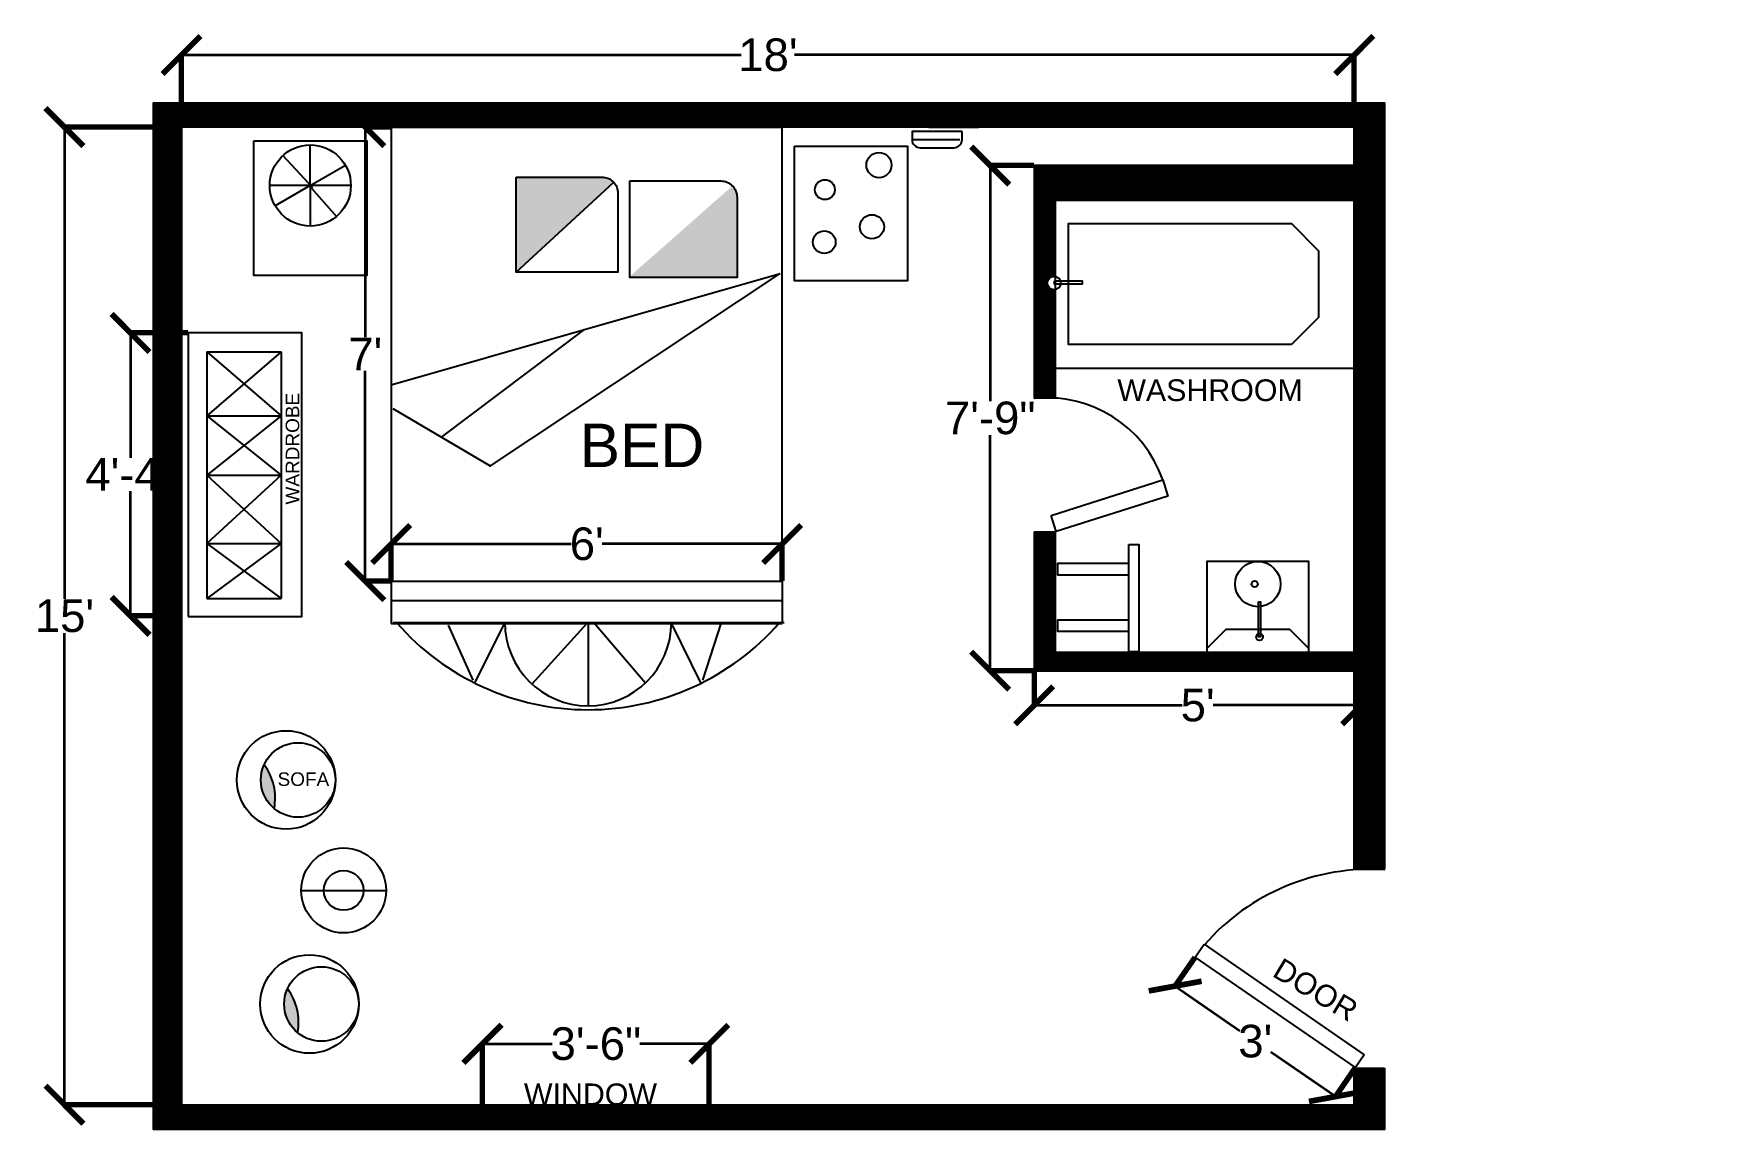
# Model space of a CAD drawing. Header units: feet. Extents: x -12 to 297, y 13 to 215.
import ezdxf

# ---------------------------------------------------------------- set-up
doc = ezdxf.new("R2010")
doc.units = ezdxf.units.FT
doc.header["$MEASUREMENT"] = 0
for name, color, linetype in [('BED', 6, 'Continuous'), ('DIMENTION', 2, 'Continuous'), ('FURNITURE', 4, 'Continuous'), ('Layer2', 5, 'Continuous')]:
    doc.layers.add(name, color=color, linetype=linetype)
doc.layers.add('TEXT', color=40, linetype='Continuous', plot=False)
doc.styles.get("Standard").update_dxf_attribs({"font": 'arial.ttf'})
doc.dimstyles.get("Standard").update_dxf_attribs({"dimscale": 0, "dimtxt": 6, "dimasz": 7, "dimexe": 0.18, "dimexo": 0.0625, "dimgap": 0.09, "dimtad": 0, "dimtih": 1, "dimtoh": 1, "dimdec": 0, "dimzin": 0, "dimdsep": 46, "dimlunit": 4, "dimtxsty": 'Standard', "dimblk": 'ARCHTICK', "dimcen": 0.09, "dimclrd": 2, "dimclre": 1, "dimadec": 0, "dimazin": 0, "dimtfac": 1, "dimtdec": 0, "dimtofl": 0, "dimtmove": 0, "dimatfit": 3, "dimldrblk": 'ARCHTICK', "dimfxl": 1, "dimtolj": 1, "dimtzin": 0, "dimlwd": 35, "dimlwe": 70, "dimarcsym": 0})

# ---------------------------------------------------------------- blocks, each defined once
blk = doc.blocks.new('_ArchTick')
at = {"color": 0, "linetype": 'ByBlock', "const_width": 0.15}
blk.add_lwpolyline([(-0.5, -0.5), (0.5, 0.5)], dxfattribs=at)
blk = doc.blocks.new('*D2')
at = {"layer": 'Defpoints', "color": 0, "transparency": 16777216}
for p in [(14.99, 197.42), (-6.57, 17.42), (14.99, 17.42)]:
    blk.add_point(p, dxfattribs=at)
at = {"layer": 'FURNITURE', "color": 1, "lineweight": 70, "transparency": 16777216}
for p, q in [((14.93, 197.42), (-6.75, 197.42)), ((14.93, 17.42), (-6.75, 17.42))]:
    blk.add_line(p, q, dxfattribs=at)
at = {"layer": 'FURNITURE', "color": 2, "lineweight": 35, "transparency": 16777216}
for p, q in [((-6.57, 197.42), (-6.57, 110.57)), ((-6.57, 17.42), (-6.57, 104.26))]:
    blk.add_line(p, q, dxfattribs=at)
at = {"layer": 'FURNITURE', "color": 2, "lineweight": 35, "transparency": 16777216, "xscale": 7, "yscale": 7, "zscale": 7}
for p, rotation in [((-6.57, 197.42), 90), ((-6.57, 17.42), 270)]:
    blk.add_blockref('_ArchTick', p, dxfattribs=dict(at, rotation=rotation))
at = {"layer": 'FURNITURE', "color": 0, "transparency": 16777216, "insert": (-6.57, 107.42), "char_height": 6, "attachment_point": 5}
blk.add_mtext("\\A1;15'", dxfattribs=at)
blk = doc.blocks.new('*D5')
at = {"layer": 'Defpoints', "color": 0, "transparency": 16777216}
for p in [(201.68, 44.61), (198, 39.27), (231.18, 24.26)]:
    blk.add_point(p, dxfattribs=at)
at = {"layer": 'FURNITURE', "color": 1, "lineweight": 70, "transparency": 16777216}
for p, q in [((201.64, 44.56), (197.89, 39.12)), ((231.14, 24.21), (227.39, 18.77))]:
    blk.add_line(p, q, dxfattribs=at)
at = {"layer": 'FURNITURE', "color": 2, "lineweight": 35, "transparency": 16777216}
for p, q in [((198, 39.27), (209.9, 31.06)), ((227.5, 18.92), (215.59, 27.13))]:
    blk.add_line(p, q, dxfattribs=at)
at = {"layer": 'FURNITURE', "color": 2, "lineweight": 35, "transparency": 16777216, "xscale": 7, "yscale": 7, "zscale": 7}
for p, rotation in [((198, 39.27), 145.3995211856123), ((227.5, 18.92), 325.3995211856123)]:
    blk.add_blockref('_ArchTick', p, dxfattribs=dict(at, rotation=rotation))
at = {"layer": 'FURNITURE', "color": 0, "transparency": 16777216, "insert": (212.75, 29.1), "char_height": 6, "attachment_point": 5}
blk.add_mtext("\\A1;3'", dxfattribs=at)
blk = doc.blocks.new('*D6')
at = {"layer": 'Defpoints', "color": 0, "transparency": 16777216}
for p in [(16.21, 159.52), (5.61, 107.42), (14.99, 107.42)]:
    blk.add_point(p, dxfattribs=at)
at = {"layer": 'FURNITURE', "color": 1, "lineweight": 70, "transparency": 16777216}
for p, q in [((16.15, 159.52), (5.43, 159.52)), ((14.93, 107.42), (5.43, 107.42))]:
    blk.add_line(p, q, dxfattribs=at)
at = {"layer": 'FURNITURE', "color": 2, "lineweight": 35, "transparency": 16777216}
for p, q in [((5.61, 159.52), (5.61, 136.56)), ((5.61, 107.42), (5.61, 130.38))]:
    blk.add_line(p, q, dxfattribs=at)
at = {"layer": 'FURNITURE', "color": 2, "lineweight": 35, "transparency": 16777216, "xscale": 7, "yscale": 7, "zscale": 7}
for p, rotation in [((5.61, 159.52), 90), ((5.61, 107.42), 270)]:
    blk.add_blockref('_ArchTick', p, dxfattribs=dict(at, rotation=rotation))
at = {"layer": 'FURNITURE', "color": 0, "transparency": 16777216, "insert": (5.61, 133.47), "char_height": 6, "attachment_point": 5}
blk.add_mtext('\\A1;4\'-4"', dxfattribs=at)
blk = doc.blocks.new('*D7')
at = {"layer": 'Defpoints', "color": 0, "transparency": 16777216}
for p in [(112.19, 28.64), (70.42, 17.4), (112.19, 17.4)]:
    blk.add_point(p, dxfattribs=at)
at = {"layer": 'FURNITURE', "color": 1, "lineweight": 70, "transparency": 16777216}
for p, q in [((70.42, 17.46), (70.42, 28.82)), ((112.19, 17.46), (112.19, 28.82))]:
    blk.add_line(p, q, dxfattribs=at)
at = {"layer": 'FURNITURE', "color": 2, "lineweight": 35, "transparency": 16777216}
for p, q in [((70.42, 28.64), (83.24, 28.64)), ((112.19, 28.64), (99.37, 28.64))]:
    blk.add_line(p, q, dxfattribs=at)
at = {"layer": 'FURNITURE', "color": 2, "lineweight": 35, "transparency": 16777216, "xscale": 7, "yscale": 7, "zscale": 7, "rotation": 180}
blk.add_blockref('_ArchTick', (70.42, 28.64), dxfattribs=at)
at = {"layer": 'FURNITURE', "color": 2, "lineweight": 35, "transparency": 16777216, "xscale": 7, "yscale": 7, "zscale": 7}
blk.add_blockref('_ArchTick', (112.19, 28.64), dxfattribs=at)
at = {"layer": 'FURNITURE', "color": 0, "transparency": 16777216, "insert": (91.3, 28.64), "char_height": 6, "attachment_point": 5}
blk.add_mtext('\\A1;3\'-6"', dxfattribs=at)
blk = doc.blocks.new('*D8')
at = {"layer": 'Defpoints', "color": 0, "transparency": 16777216}
for p in [(53.62, 197.42), (48.83, 113.84), (53.62, 113.84)]:
    blk.add_point(p, dxfattribs=at)
at = {"layer": 'FURNITURE', "color": 1, "lineweight": 70, "transparency": 16777216}
for p, q in [((53.56, 197.42), (48.65, 197.42)), ((53.56, 113.84), (48.65, 113.84))]:
    blk.add_line(p, q, dxfattribs=at)
at = {"layer": 'FURNITURE', "color": 2, "lineweight": 35, "transparency": 16777216}
for p, q in [((48.83, 197.42), (48.83, 158.72)), ((48.83, 113.84), (48.83, 152.54))]:
    blk.add_line(p, q, dxfattribs=at)
at = {"layer": 'FURNITURE', "color": 2, "lineweight": 35, "transparency": 16777216, "xscale": 7, "yscale": 7, "zscale": 7}
for p, rotation in [((48.83, 197.42), 90), ((48.83, 113.84), 270)]:
    blk.add_blockref('_ArchTick', p, dxfattribs=dict(at, rotation=rotation))
at = {"layer": 'FURNITURE', "color": 0, "transparency": 16777216, "insert": (48.83, 155.63), "char_height": 6, "attachment_point": 5}
blk.add_mtext("\\A1;7'", dxfattribs=at)
blk = doc.blocks.new('*D9')
at = {"layer": 'Defpoints', "color": 0, "transparency": 16777216}
for p in [(53.62, 120.67), (53.62, 113.84), (125.62, 113.84)]:
    blk.add_point(p, dxfattribs=at)
at = {"layer": 'FURNITURE', "color": 1, "lineweight": 70, "transparency": 16777216}
for p, q in [((53.62, 113.91), (53.62, 120.85)), ((125.62, 113.91), (125.62, 120.85))]:
    blk.add_line(p, q, dxfattribs=at)
at = {"layer": 'FURNITURE', "color": 2, "lineweight": 35, "transparency": 16777216}
for p, q in [((53.62, 120.67), (86.75, 120.67)), ((125.62, 120.67), (92.49, 120.67))]:
    blk.add_line(p, q, dxfattribs=at)
at = {"layer": 'FURNITURE', "color": 2, "lineweight": 35, "transparency": 16777216, "xscale": 7, "yscale": 7, "zscale": 7, "rotation": 180}
blk.add_blockref('_ArchTick', (53.62, 120.67), dxfattribs=at)
at = {"layer": 'FURNITURE', "color": 2, "lineweight": 35, "transparency": 16777216, "xscale": 7, "yscale": 7, "zscale": 7}
blk.add_blockref('_ArchTick', (125.62, 120.67), dxfattribs=at)
at = {"layer": 'FURNITURE', "color": 0, "transparency": 16777216, "insert": (89.62, 120.67), "char_height": 6, "attachment_point": 5}
blk.add_mtext("\\A1;6'", dxfattribs=at)
blk = doc.blocks.new('*D10')
at = {"layer": 'Defpoints', "color": 0, "transparency": 16777216}
for p in [(230.99, 210.7), (14.99, 197.42), (230.99, 197.42)]:
    blk.add_point(p, dxfattribs=at)
at = {"layer": 'FURNITURE', "color": 1, "lineweight": 70, "transparency": 16777216}
for p, q in [((14.99, 197.48), (14.99, 210.88)), ((230.99, 197.48), (230.99, 210.88))]:
    blk.add_line(p, q, dxfattribs=at)
at = {"layer": 'FURNITURE', "color": 2, "lineweight": 35, "transparency": 16777216}
for p, q in [((14.99, 210.7), (118.09, 210.7)), ((230.99, 210.7), (127.89, 210.7))]:
    blk.add_line(p, q, dxfattribs=at)
at = {"layer": 'FURNITURE', "color": 2, "lineweight": 35, "transparency": 16777216, "xscale": 7, "yscale": 7, "zscale": 7, "rotation": 180}
blk.add_blockref('_ArchTick', (14.99, 210.7), dxfattribs=at)
at = {"layer": 'FURNITURE', "color": 2, "lineweight": 35, "transparency": 16777216, "xscale": 7, "yscale": 7, "zscale": 7}
blk.add_blockref('_ArchTick', (230.99, 210.7), dxfattribs=at)
at = {"layer": 'FURNITURE', "color": 0, "transparency": 16777216, "insert": (122.99, 210.7), "char_height": 6, "attachment_point": 5}
blk.add_mtext("\\A1;18'", dxfattribs=at)
blk = doc.blocks.new('*D11')
at = {"layer": 'Defpoints', "color": 0, "transparency": 16777216}
for p in [(172.04, 97.34), (232.24, 97.34), (232.24, 90.97)]:
    blk.add_point(p, dxfattribs=at)
at = {"layer": 'FURNITURE', "color": 1, "lineweight": 70, "transparency": 16777216}
for p, q in [((172.04, 97.28), (172.04, 90.79)), ((232.24, 97.28), (232.24, 90.79))]:
    blk.add_line(p, q, dxfattribs=at)
at = {"layer": 'FURNITURE', "color": 2, "lineweight": 35, "transparency": 16777216}
for p, q in [((172.04, 90.97), (199.29, 90.97)), ((232.24, 90.97), (204.99, 90.97))]:
    blk.add_line(p, q, dxfattribs=at)
at = {"layer": 'FURNITURE', "color": 2, "lineweight": 35, "transparency": 16777216, "xscale": 7, "yscale": 7, "zscale": 7, "rotation": 180}
blk.add_blockref('_ArchTick', (172.04, 90.97), dxfattribs=at)
at = {"layer": 'FURNITURE', "color": 2, "lineweight": 35, "transparency": 16777216, "xscale": 7, "yscale": 7, "zscale": 7}
blk.add_blockref('_ArchTick', (232.24, 90.97), dxfattribs=at)
at = {"layer": 'FURNITURE', "color": 0, "transparency": 16777216, "insert": (202.14, 90.97), "char_height": 6, "attachment_point": 5}
blk.add_mtext("\\A1;5'", dxfattribs=at)
blk = doc.blocks.new('*D12')
at = {"layer": 'Defpoints', "color": 0, "transparency": 16777216}
for p in [(172.04, 190.34), (163.93, 97.34), (172.04, 97.34)]:
    blk.add_point(p, dxfattribs=at)
at = {"layer": 'FURNITURE', "color": 1, "lineweight": 70, "transparency": 16777216}
for p, q in [((171.97, 190.34), (163.75, 190.34)), ((171.97, 97.34), (163.75, 97.34))]:
    blk.add_line(p, q, dxfattribs=at)
at = {"layer": 'FURNITURE', "color": 2, "lineweight": 35, "transparency": 16777216}
for p, q in [((163.93, 190.34), (163.93, 146.99)), ((163.93, 97.34), (163.93, 140.69))]:
    blk.add_line(p, q, dxfattribs=at)
at = {"layer": 'FURNITURE', "color": 2, "lineweight": 35, "transparency": 16777216, "xscale": 7, "yscale": 7, "zscale": 7}
for p, rotation in [((163.93, 190.34), 90), ((163.93, 97.34), 270)]:
    blk.add_blockref('_ArchTick', p, dxfattribs=dict(at, rotation=rotation))
at = {"layer": 'FURNITURE', "color": 0, "transparency": 16777216, "insert": (163.93, 143.84), "char_height": 6, "attachment_point": 5}
blk.add_mtext('\\A1;7\'-9"', dxfattribs=at)

msp = doc.modelspace()

# ---------------------------------------------------------------- hatches: boundary and pattern name
at = {"layer": 'BED'}
h = msp.add_hatch(dxfattribs=at)
h.set_pattern_fill('ANGLE', color=256)
h.set_pattern_definition([(0, (0, 0), (0, 0.275), [0.2, -0.075]), (90, (0, 0), (-0.275, 2e-17), [0.2, -0.075])])
h.paths.add_polyline_path([(30.21, 80.04, 0.106395), (29.6, 77.22, 0.222297), (32.06, 71.95, 0.209829)])
h.paths.add_polyline_path([(34.51, 38.79, 0.106395), (33.9, 35.97, 0.222297), (36.36, 30.7, 0.209829)])
at = {"layer": 'FURNITURE', "true_color": 0x93278f}
h = msp.add_hatch(dxfattribs=at)
h.set_pattern_fill('ANSI31', color=217)
h.paths.add_polyline_path([(236.57, 201.87), (9.84, 201.87), (9.84, 12.89), (70.42, 12.89), (70.42, 17.42), (14.99, 17.42), (14.99, 197.42), (230.99, 197.42), (230.99, 60.82), (231.19, 60.82, -0.033211), (236.57, 60.82)])
h.paths.add_polyline_path([(-4.09, 127.19), (15.6, 127.19), (15.6, 139.56), (-4.09, 139.56)], flags=9)
at = {"layer": 'FURNITURE'}
h = msp.add_hatch(dxfattribs=at)
h.set_pattern_fill('ANSI31', color=0)
h.paths.add_polyline_path([(236.57, 201.87), (9.84, 201.87), (9.84, 12.89), (236.57, 12.89), (236.57, 24.18), (230.99, 24.18), (230.99, 17.42), (14.99, 17.42), (14.99, 197.42), (53.62, 197.42), (53.62, 198.4), (125.62, 198.4), (125.62, 197.42), (230.99, 197.42), (230.99, 60.82), (231.19, 60.82, -0.033211), (236.57, 60.82)])
at = {"layer": 'FURNITURE', "true_color": 0x4554a5}
h = msp.add_hatch(dxfattribs=at)
h.set_pattern_fill('ANSI31', color=175)
h.paths.add_polyline_path([(236.57, 201.87), (9.84, 201.87), (9.84, 12.89), (236.57, 12.89), (236.57, 24.18), (230.99, 24.18), (230.99, 17.42), (14.99, 17.42), (14.99, 197.42), (53.62, 197.42), (53.62, 198.4), (125.62, 198.4), (125.62, 197.42), (230.99, 197.42), (230.99, 60.82), (231.19, 60.82, -0.033211), (236.57, 60.82)])
at = {"layer": 'FURNITURE', "true_color": 0xf8f6b0}
h = msp.add_hatch(dxfattribs=at)
h.set_pattern_fill('ANSI31', color=51)
h.paths.add_polyline_path([(236.57, 201.87), (9.84, 201.87), (9.84, 12.89), (236.57, 12.89), (236.57, 24.18), (230.99, 24.18), (230.99, 17.42), (14.99, 17.42), (14.99, 197.42), (53.62, 197.42), (53.62, 198.4), (125.62, 198.4), (125.62, 197.42), (230.99, 197.42), (230.99, 60.82), (231.19, 60.82, -0.033211), (236.57, 60.82)])
at = {"layer": 'FURNITURE', "true_color": 0x93278f}
h = msp.add_hatch(dxfattribs=at)
h.set_pattern_fill('ANSI31', color=217)
h.paths.add_polyline_path([(236.57, 201.87), (9.84, 201.87), (9.84, 12.89), (236.57, 12.89), (236.57, 24.18), (230.99, 24.18), (230.99, 17.42), (14.99, 17.42), (14.99, 197.42), (53.62, 197.42), (53.62, 198.4), (125.62, 198.4), (125.62, 197.42), (230.99, 197.42), (230.99, 60.82), (231.19, 60.82, -0.033211), (236.57, 60.82)])
h = msp.add_hatch(dxfattribs=at)
h.set_pattern_fill('ANSI31', color=217)
h.paths.add_polyline_path([(175.91, 190.34), (172.04, 190.34), (172.04, 147.47, -0.026492), (174.42, 147.6), (175.91, 147.6), (175.91, 167.5, -0.467559), (174.46, 168.71, -0.467559), (175.91, 169.92)])
h.paths.add_polyline_path([(230.99, 190.34), (175.91, 190.34), (175.91, 183.97), (230.99, 183.97)])
h.paths.add_polyline_path([(175.91, 122.9), (172.04, 122.9), (172.04, 100.76), (175.91, 100.76)])
h.paths.add_polyline_path([(230.99, 100.76), (175.91, 100.76), (172.04, 100.76), (172.04, 97.34), (230.99, 97.34)])
at = {"layer": 'FURNITURE'}
h = msp.add_hatch(dxfattribs=at)
h.set_pattern_fill('ANGLE', color=256)
h.set_pattern_definition([(0, (-2.61796, 9.1299), (0, 0.275), [0.2, -0.075]), (90, (-2.61796, 9.1299), (-0.275, 2e-17), [0.2, -0.075])])
h.paths.add_polyline_path([(94.58, 187.26, 0.209551), (92.37, 188.23), (76.64, 188.23), (76.64, 170.74)])
h.paths.add_polyline_path([(117.3, 184.51, 0.194557), (116.46, 186.6), (97.58, 169.95), (97.58, 169.76), (117.3, 169.76)])
at = {"layer": 'FURNITURE', "true_color": 0x93278f}
h = msp.add_hatch(dxfattribs=at)
h.set_pattern_fill('ANSI31', color=217)
h.paths.add_polyline_path([(-4.09, 127.19), (15.6, 127.19), (15.6, 139.56), (-4.09, 139.56)], flags=9)

# ---------------------------------------------------------------- linework, layer by layer
msp.add_line((76.64, 170.74), (94.58, 187.26))
msp.add_circle((44.85, 56.88), 7.82)
msp.add_circle((44.85, 56.88), 7.82)
msp.add_circle((44.85, 56.88), 7.82)
msp.add_circle((44.85, 56.88), 7.82)
at = {"layer": 'BED'}
for p, q in [((19.66, 156.03), (33.33, 156.03)), ((19.66, 156.03), (19.66, 110.62)), ((19.66, 156.03), (33.33, 144.28)), ((33.33, 156.03), (19.66, 144.28)), ((33.33, 156.03), (33.33, 110.62)), ((19.66, 144.28), (33.33, 144.28)), ((19.66, 144.28), (33.33, 133.32)), ((33.33, 144.28), (19.66, 133.32)), ((19.66, 133.32), (33.33, 133.32)), ((19.66, 133.32), (33.33, 120.78)), ((33.33, 133.32), (19.66, 120.78)), ((19.66, 120.78), (33.33, 120.78)), ((19.66, 120.78), (33.33, 110.62)), ((33.33, 120.78), (19.66, 110.62)), ((172.04, 122.9), (175.91, 122.9)), ((175.91, 122.9), (175.91, 100.76)), ((19.66, 110.62), (33.33, 110.62)), ((37.04, 56.88), (52.67, 56.88))]:
    msp.add_line(p, q, dxfattribs=at)
msp.add_lwpolyline([(16.21, 107.29), (37.14, 107.29), (37.14, 159.52), (16.21, 159.52)], close=True, dxfattribs=at)
for centre, radius in [((34.25, 77.22), 9.07), ((36.46, 77.22), 6.86), ((44.85, 56.88), 7.82), ((44.85, 56.88), 3.66), ((38.55, 35.97), 9.07), ((40.76, 35.97), 6.86)]:
    msp.add_circle(centre, radius, dxfattribs=at)
for centre in [(21.92, 73.88), (26.22, 32.64)]:
    msp.add_arc(centre, 10.32, 349.2187, 36.6202, dxfattribs=at)
at = {"layer": 'DIMENTION'}
for p, q in [((33.66, 192.17), (39.13, 186.28)), ((38.71, 186.67), (38.71, 194.14)), ((38.71, 186.67), (45.18, 190.4)), ((38.71, 186.67), (31.24, 186.67)), ((38.71, 186.67), (32.24, 182.94)), ((46.18, 186.67), (38.71, 186.67)), ((38.71, 186.67), (38.71, 179.2)), ((38.94, 186.2), (43.55, 180.97))]:
    msp.add_line(p, q, dxfattribs=at)
for points in [[(28.33, 194.89), (49.1, 194.89), (49.1, 170.08), (28.33, 170.08)], [(127.91, 193.93), (148.67, 193.93), (148.67, 169.11), (127.91, 169.11)]]:
    msp.add_lwpolyline(points, close=True, dxfattribs=at)
for centre, radius in [((38.71, 186.67), 7.47), ((143.44, 190.43), 2.32), ((133.48, 185.9), 1.83), ((142.15, 179.07), 2.22), ((133.37, 176.23), 2.08)]:
    msp.add_circle(centre, radius, dxfattribs=at)
at = {"layer": 'FURNITURE', "color": 4}
for p, q in [((53.62, 197.42), (53.62, 110.29)), ((53.62, 197.42), (125.62, 197.42)), ((125.62, 118.3), (125.62, 110.29)), ((53.62, 110.29), (125.62, 110.29)), ((203.31, 46.98), (232.81, 26.63)), ((70.42, 16.31), (112.19, 16.31)), ((70.42, 15.14), (112.19, 15.14)), ((70.42, 13.94), (112.19, 13.94))]:
    msp.add_line(p, q, dxfattribs=at)
at = {"layer": 'FURNITURE'}
for p, q in [((53.62, 149.95), (125.22, 170.48)), ((71.71, 134.94), (125.22, 170.48)), ((62.89, 140.33), (89.21, 160.16)), ((53.93, 145.62), (71.85, 135.04)), ((53.62, 113.31), (53.62, 106)), ((125.62, 113.31), (125.62, 106)), ((53.62, 106), (125.62, 106)), ((53.98, 106.22), (125.98, 106.22)), ((68.71, 95.58), (64.15, 105.73)), ((74.52, 106.22), (68.96, 95.09)), ((89.62, 106), (79.53, 94.88)), ((89.87, 106.22), (89.87, 90.88)), ((100.41, 95.08), (90.9, 106.14))]:
    msp.add_line(p, q, dxfattribs=at)
for points in [[(53.62, 197.42), (53.62, 113.84)], [(125.62, 113.84), (125.62, 197.42)], [(53.62, 116.31), (53.62, 113.84), (125.62, 113.84), (125.62, 116.31)], [(105.21, 105.94), (110.62, 95.01)], [(114.35, 106.22), (110.97, 95.58)]]:
    msp.add_lwpolyline(points, dxfattribs=at)
for points in [[(76.64, 188.23), (92.37, 188.23, -0.414214), (95.37, 185.23), (95.37, 170.74), (76.64, 170.74)], [(97.58, 187.51), (114.3, 187.51, -0.414214), (117.3, 184.51), (117.3, 169.76), (97.58, 169.76)]]:
    msp.add_lwpolyline(points, format="xyb", close=True, dxfattribs=at)
at = {"layer": 'FURNITURE', "color": 4}
for points in [[(175.15, 125.94), (195.71, 132.48), (196.66, 129.48), (176.1, 122.95)], [(70.42, 17.4), (112.19, 17.4), (112.19, 12.89), (70.42, 12.89)]]:
    msp.add_lwpolyline(points, close=True, dxfattribs=at)
msp.add_lwpolyline([(232.81, 26.63), (231.18, 24.26), (201.68, 44.61), (203.31, 46.98)], dxfattribs=at)
for centre, radius, start, end in [((174.42, 125.05), 22.55, 19.2332, 96.0702), ((233.94, 20.26), 40.51, 86.1957, 138.9818)]:
    msp.add_arc(centre, radius, start, end, dxfattribs=at)
at = {"layer": 'FURNITURE'}
for centre, radius, start, end in [((89.87, 136.91), 46.76, 221.0208, 318.9792), ((89.87, 106.22), 15.34, 180, 0)]:
    msp.add_arc(centre, radius, start, end, dxfattribs=at)
at = {"layer": 'Layer2'}
for p, q in [((149.53, 195.13), (158.31, 195.13)), ((152.64, 197.42), (161.86, 197.42)), ((175.91, 183.97), (175.91, 147.47)), ((175.91, 183.97), (230.99, 183.97)), ((175.91, 183.97), (230.99, 183.97)), ((175.91, 153.06), (230.99, 153.06)), ((172.48, 147.6), (176.36, 147.6)), ((222.41, 107.37), (222.66, 107.37)), ((175.91, 100.76), (230.99, 100.76)), ((175.91, 100.76), (176.52, 100.76)), ((230.99, 60.82), (236.57, 60.82)), ((230.99, 24.18), (236.57, 24.18))]:
    msp.add_line(p, q, dxfattribs=at)
for points in [[(236.57, 24.18), (236.57, 12.89), (9.84, 12.89), (9.84, 201.87), (236.57, 201.87), (236.57, 60.82)], [(230.99, 60.82), (230.99, 197.42), (14.99, 197.42), (14.99, 17.42), (230.99, 17.42), (230.99, 24.18)], [(230.99, 190.34), (172.04, 190.34), (172.04, 147.47)], [(172.04, 122.9), (172.04, 97.34), (230.99, 97.34)]]:
    msp.add_lwpolyline(points, dxfattribs=at)
msp.add_lwpolyline([(158.75, 196.62), (149.53, 196.62), (149.53, 195.13, 0.414214), (151.03, 193.63), (157.25, 193.63, 0.414214), (158.75, 195.13)], format="xyb", close=True, dxfattribs=at)
at = {"layer": 'TEXT'}
for points in [[(219.39, 157.37), (178.34, 157.37), (178.34, 179.65), (219.39, 179.65), (224.39, 174.65), (224.39, 162.37)], [(175.8, 169.09), (180.88, 169.09), (180.88, 168.51), (175.8, 168.51)], [(189.49, 120.58), (191.29, 120.58), (191.29, 100.81), (189.49, 100.81)], [(213.36, 110), (213.72, 110), (213.72, 103.55), (213.36, 103.55)]]:
    msp.add_lwpolyline(points, close=True, dxfattribs=at)
for points in [[(189.49, 114.95), (176.36, 114.95), (176.36, 117.11), (189.49, 117.11)], [(222.59, 100.76), (222.59, 117.47), (203.84, 117.47), (203.84, 100.76)], [(189.49, 104.53), (176.36, 104.53), (176.36, 106.69), (189.49, 106.69)], [(222.59, 100.76), (222.59, 101.44), (219.09, 104.94), (207.34, 104.94), (203.84, 101.44), (203.84, 100.76)]]:
    msp.add_lwpolyline(points, dxfattribs=at)
for centre, radius in [((175.69, 168.71), 1.23), ((213.22, 113.29), 4.18), ((212.64, 113.29), 0.573), ((213.54, 103.55), 0.625)]:
    msp.add_circle(centre, radius, dxfattribs=at)

# ---------------------------------------------------------------- texts
at = {"layer": 'FURNITURE', "color": 4, "attachment_point": 1}
for s, width, gutter_width, heights, insert, char_height in [('WASHROOM', 16.527, 1, [3.1], (187.34, 150.98), 4), ('BED', 50.066, 1, [0], (88.3, 142.82), 8), ('BED', 0.1033, 0.00379, [0], (297.12, 137.99), 0.000758), ('SOFA', 20.5204, 1, [0], (32.68, 78.62), 2.5), ('WINDOW', 45.1264, 1, [0], (78.05, 21.34), 4)]:
    msp.add_mtext_dynamic_manual_height_columns(s, width=width, gutter_width=gutter_width, heights=heights, dxfattribs=dict(at, insert=insert, char_height=char_height))
for s, width, insert, char_height, rotation in [('WARDROBE', 47.8228, (34.17, 127.93), 2.5, 90), ('DOOR', 35.8146, (217.72, 44.64), 4, 329.0562)]:
    msp.add_mtext_dynamic_manual_height_columns(s, width=width, gutter_width=1, heights=[0], dxfattribs=dict(at, insert=insert, char_height=char_height, rotation=rotation))

# ---------------------------------------------------------------- dimensions: what is measured, and where the dimension line sits
at = {"layer": 'FURNITURE', "color": 4}
for base, p1, p2, picture, middle in [((230.99, 210.7), (14.99, 197.42), (230.99, 197.42), '*D10', (122.99, 210.7)), ((53.62, 120.67), (125.62, 113.84), (53.62, 113.84), '*D9', (89.62, 120.67)), ((232.24, 90.97), (172.04, 97.34), (232.24, 97.34), '*D11', (202.14, 90.97)), ((112.19, 28.64), (70.42, 17.4), (112.19, 17.4), '*D7', (91.3, 28.64))]:
    dim = msp.add_linear_dim(base=base, p1=p1, p2=p2, dimstyle='Standard', override={"dimscale": 1}, dxfattribs=at)
    dim.commit()
    dim.dimension.update_dxf_attribs({"geometry": picture, "text_midpoint": middle})
for base, p1, p2, picture, middle in [((-6.57, 17.42), (14.99, 197.42), (14.99, 17.42), '*D2', (-6.57, 107.42)), ((48.83, 113.84), (53.62, 197.42), (53.62, 113.84), '*D8', (48.83, 155.63)), ((163.93, 97.34), (172.04, 190.34), (172.04, 97.34), '*D12', (163.93, 143.84)), ((5.61, 107.42), (16.21, 159.52), (14.99, 107.42), '*D6', (5.61, 133.47))]:
    dim = msp.add_linear_dim(base=base, p1=p1, p2=p2, angle=90, dimstyle='Standard', override={"dimscale": 1}, dxfattribs=at)
    dim.commit()
    dim.dimension.update_dxf_attribs({"geometry": picture, "text_midpoint": middle})
dim = msp.add_aligned_dim(p1=(231.18, 24.26), p2=(201.68, 44.61), distance=6.49, dimstyle='Standard', override={"dimscale": 1}, dxfattribs=at)
dim.commit()
dim.dimension.update_dxf_attribs({"geometry": '*D5', "text_midpoint": (212.75, 29.1)})

doc.saveas('drawing.dxf')
